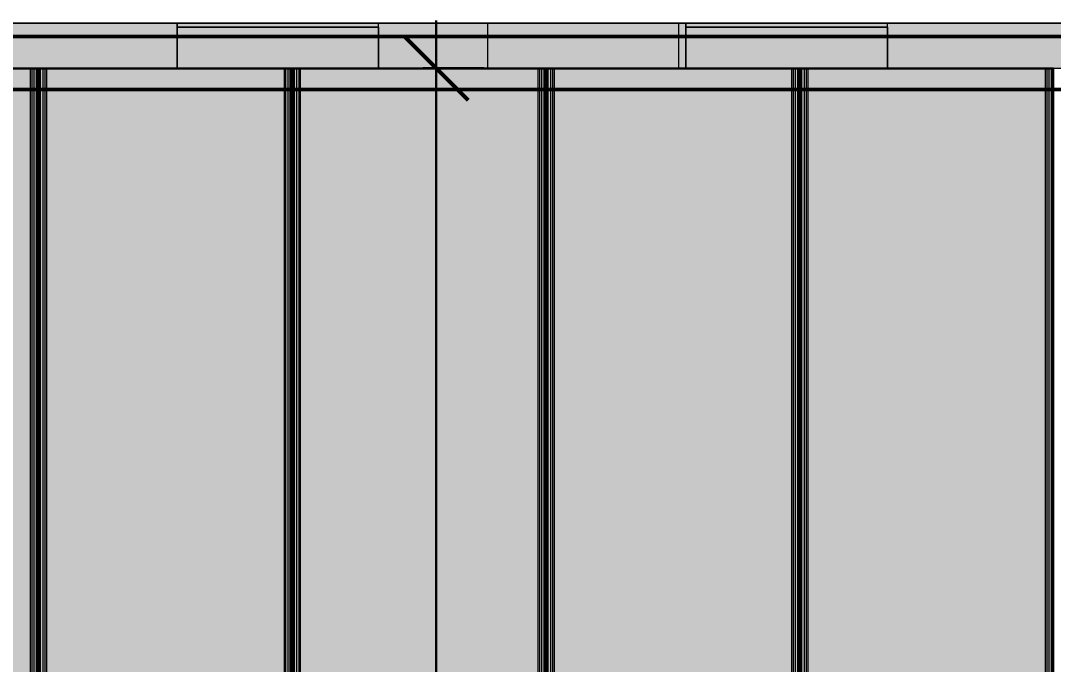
# Model space of a CAD drawing. Header units: inches. Extents: x -15746 to 650, y -81 to 12338.
# Drawn here: x -2436.8 to -2242, y 11968.7 to 12090.2 of the extents above; entities that cross this region are included whole.
import ezdxf

# ---------------------------------------------------------------- set-up
doc = ezdxf.new("R2010")
doc.units = ezdxf.units.IN
doc.header["$MEASUREMENT"] = 0
for name, color, linetype, lineweight in [('A-ANNO-DIMS', 211, 'Continuous', 9), ('A-ANNO-DIMS-96', 211, 'Continuous', 9), ('A-WALL', 113, 'Continuous', 13), ('S-BEAM', 12, 'Continuous', 9), ('S-FNDN', 32, 'Continuous', 13)]:
    doc.layers.add(name, color=color, linetype=linetype, lineweight=lineweight)
doc.styles.add('Century Gothic_B', font='', dxfattribs={"height": 8.999999999999991})
doc.styles.get('Century Gothic_B').set_extended_font_data('Century Gothic', bold=True)
doc.dimstyles.new('OD__1_4__Tol__', dxfattribs={"dimscale": 12, "dimtxt": 9.39751442745773, "dimasz": 1, "dimexe": 0.75, "dimexo": 0.5000000000000001, "dimgap": 0.125, "dimtad": 1, "dimrnd": 0.25, "dimzin": 1, "dimdsep": 46, "dimlunit": 4, "dimtxsty": 'Century Gothic_B', "dimblk1": 'OBLIQUE', "dimblk2": 'OBLIQUE', "dimsah": 1, "dimcen": 0.09, "dimdle": 0.75, "dimazin": 0, "dimtfac": 1, "dimtdec": 4, "dimtix": 1, "dimtmove": 0, "dimatfit": 3, "dimfxl": 1, "dimtvp": 1, "dimtfill": 1, "dimfrac": 2, "dimtolj": 1, "dimtzin": 0, "dimlwd": 30, "dimlwe": 30, "dimarcsym": 2})

# ---------------------------------------------------------------- blocks, each defined once
blk = doc.blocks.new('CTR - 1st Phase - Shell_rvt-1-FRAMING PLAN - 1ST FLOOR')
at = {"layer": 'A-WALL', "lineweight": 5, "transparency": 33554585}
h = blk.add_hatch(color=13, dxfattribs=at)
h.paths.add_polyline_path([(-2138.912017929703, 12087.18939611056), (-2105.448736679691, 12087.18939611056), (-2105.448736679691, 12089.68939611053), (-2138.912017929703, 12089.68939611053), (-2138.912017929703, 12087.59312756075)], flags=0)
h.paths.add_polyline_path([(-2484.135455429702, 12087.18939611056), (-2484.135455429702, 12089.68939611054), (-2519.411236679695, 12089.68939611054), (-2519.411236679695, 12087.18939611056)], flags=0)
h.paths.add_polyline_path([(-2176.935455429703, 12087.18939611056), (-2176.935455429703, 12089.68939611053), (-2273.3120179297, 12089.68939611053), (-2273.3120179297, 12087.18939611056), (-2181.037308238135, 12087.18939611056)], flags=0)
h.paths.add_polyline_path([(-2446.112017929702, 12087.18939611056), (-2407.335455429703, 12087.18939611056), (-2407.335455429703, 12089.68939611054), (-2446.112017929702, 12089.68939611054)], flags=0)
h.paths.add_polyline_path([(-2369.312017929702, 12087.18939611056), (-2348.786236679699, 12087.18939611056), (-2348.786236679699, 12089.68939611054), (-2369.312017929702, 12089.68939611054)], flags=0)
h.paths.add_polyline_path([(-2312.661236679699, 12087.18939611056), (-2311.335455429699, 12087.18939611056), (-2311.335455429699, 12089.68939611053), (-2312.661236679699, 12089.68939611053)], flags=0)
for points in [[(-2383.638950372401, 12087.18939611056), (-2369.312017929702, 12087.18939611056), (-2369.312017929702, 12089.68939611054), (-2407.335455429703, 12089.68939611054), (-2407.335455429703, 12087.18939611056)], [(-2348.786236679699, 12087.18939611056), (-2312.661236679699, 12087.18939611056), (-2312.661236679699, 12089.68939611053), (-2348.786236679699, 12089.68939611054)], [(-2273.3120179297, 12087.18939611056), (-2273.3120179297, 12089.68939611053), (-2311.335455429699, 12089.67340068012), (-2311.335455429699, 12087.18939611056)], [(-2385.573742035513, 12081.18939611056), (-2369.312017929702, 12081.18939611056), (-2369.312017929702, 12087.18939611056), (-2407.335455429703, 12087.18939611056), (-2407.335455429703, 12081.18939611056), (-2385.615075262375, 12081.18939611056)], [(-2337.691852271732, 12081.18939611056), (-2312.661236679699, 12081.18939611056), (-2312.661236679699, 12087.18939611056), (-2348.786236679699, 12087.18939611056), (-2348.786236679699, 12081.18939611056), (-2337.733185498593, 12081.18939611056)], [(-2289.80996250795, 12081.18939611056), (-2273.3120179297, 12081.18939611056), (-2273.3120179297, 12087.18939611056), (-2311.335455429699, 12087.18939611056), (-2311.335455429699, 12081.18939611056), (-2289.851295734812, 12081.18939611056)], [(-2385.656408489238, 12081.06439611053), (-2385.198386573277, 12081.06439611053), (-2385.198386573277, 12081.18939611056), (-2386.031763951472, 12081.18939611056), (-2386.031763951472, 12081.06439611053)], [(-2337.316496809496, 12081.06439611053), (-2337.316496809496, 12081.18939611056), (-2338.14987418769, 12081.18939611056), (-2338.14987418769, 12081.06439611053), (-2337.691852271732, 12081.06439611053)], [(-2289.434607045715, 12081.06439611053), (-2289.434607045715, 12081.18939611056), (-2290.267984423908, 12081.18939611056), (-2290.267984423908, 12081.06439611053), (-2289.80996250795, 12081.06439611053)]]:
    blk.add_hatch(color=13, dxfattribs=at).paths.add_polyline_path(points, flags=0)
h = blk.add_hatch(color=13, dxfattribs=at)
h.paths.add_polyline_path([(-2105.448736679691, 12081.06439611053), (-2105.448736679691, 12087.18939611056), (-2138.912017929703, 12087.18939611056), (-2138.912017929703, 12081.06439611053)], flags=0)
h.paths.add_polyline_path([(-2433.455631799296, 12081.18939611056), (-2407.335455429703, 12081.18939611056), (-2407.335455429703, 12087.18939611056), (-2446.112017929702, 12087.18939611056), (-2446.112017929702, 12081.18939611056), (-2433.496965026156, 12081.18939611056)], flags=0)
h.paths.add_polyline_path([(-2519.411236679695, 12081.18939611056), (-2484.135455429702, 12081.18939611056), (-2484.135455429702, 12087.18939611056), (-2519.411236679695, 12087.18939611056), (-2519.411236679695, 12084.15570104089)], flags=0)
h.paths.add_polyline_path([(-2242.010739197893, 12081.18939611056), (-2185.323736679678, 12081.18939611056), (-2185.323736679678, 12082.67561658299), (-2176.935455429703, 12082.67561658299), (-2176.935455429703, 12087.18939611056), (-2273.3120179297, 12087.18939611056), (-2273.3120179297, 12081.18939611056), (-2242.386094660127, 12081.18939611056)], flags=0)
h.paths.add_polyline_path([(-2369.312017929702, 12081.18939611056), (-2348.786236679699, 12081.18939611056), (-2348.786236679699, 12087.18939611056), (-2369.312017929702, 12087.18939611056), (-2369.312017929702, 12082.10196307482)], flags=0)
h.paths.add_polyline_path([(-2312.661236679699, 12081.18939611056), (-2311.335455429699, 12081.18939611056), (-2311.335455429699, 12087.18939611056), (-2312.661236679699, 12087.18939611056), (-2312.661236679699, 12085.26368603553)], flags=0)
h = blk.add_hatch(color=13, dxfattribs=at)
h.paths.add_polyline_path([(-2311.335455429699, 12081.06439611053), (-2311.335455429699, 12081.18939611056), (-2312.661236679699, 12081.18939611056), (-2312.661236679699, 12081.06439611053)], flags=0)
h.paths.add_polyline_path([(-2484.135455429702, 12081.06439611053), (-2484.135455429702, 12081.18939611039), (-2518.823736679704, 12081.18939611056), (-2518.823736679704, 12081.06439611053)], flags=0)
h.paths.add_polyline_path([(-2194.504204896345, 12081.06439611053), (-2194.504204896345, 12081.18939611056), (-2194.933972900161, 12081.18939611056), (-2194.933972900161, 12081.06439611053)], flags=0)
h.paths.add_polyline_path([(-2446.112017929702, 12081.06439611053), (-2434.737122506469, 12081.06439611053), (-2434.737122506469, 12081.18939611056), (-2446.112017929702, 12081.18939611056)], flags=0)
h.paths.add_polyline_path([(-2195.327673687562, 12081.06439611053), (-2195.327673687562, 12081.18939611056), (-2240.729248490712, 12081.18939611056), (-2240.729248490712, 12081.06439611053)], flags=0)
h.paths.add_polyline_path([(-2434.343421719069, 12081.06439611053), (-2433.913653715254, 12081.06439611053), (-2433.913653715254, 12081.18939611056), (-2434.343421719069, 12081.18939611056)], flags=0)
h.paths.add_polyline_path([(-2241.122949278119, 12081.06439611053), (-2241.122949278119, 12081.18939611056), (-2241.552717281933, 12081.18939611056), (-2241.552717281933, 12081.06439611053)], flags=0)
h.paths.add_polyline_path([(-2433.080276337059, 12081.06439611053), (-2432.650508333245, 12081.06439611053), (-2432.650508333245, 12081.18939611056), (-2433.080276337059, 12081.18939611056)], flags=0)
h.paths.add_polyline_path([(-2185.323736679678, 12081.06439611053), (-2185.323736679678, 12081.18939611056), (-2194.087516207248, 12081.18939611056), (-2194.087516207248, 12081.06439611053)], flags=0)
h.paths.add_polyline_path([(-2432.256807545839, 12081.06439611053), (-2407.335455429703, 12081.06439611053), (-2407.335455429703, 12081.18939611056), (-2432.256807545839, 12081.18939611056)], flags=0)
h.paths.add_polyline_path([(-2242.386094660127, 12081.06439611053), (-2242.386094660127, 12081.18939611056), (-2242.815862663943, 12081.18939611056), (-2242.815862663943, 12081.06439611053)], flags=0)
h.paths.add_polyline_path([(-2369.312017929702, 12081.06439611053), (-2348.786236679699, 12081.06439611053), (-2348.786236679699, 12081.18939611056), (-2369.312017929702, 12081.18939611056)], flags=0)
h.paths.add_polyline_path([(-2243.209563451343, 12081.06439611053), (-2243.209563451343, 12081.18939611056), (-2273.3120179297, 12081.18939611056), (-2273.3120179297, 12081.06439611053)], flags=0)
h = blk.add_hatch(color=13, dxfattribs=at)
h.paths.add_polyline_path([(-2243.209563451343, 12081.06439611053), (-2242.815862663943, 12081.06439611053), (-2242.815862663943, 12081.18939611056), (-2243.209563451343, 12081.18939611056)], flags=0)
h.paths.add_polyline_path([(-2240.729248490712, 12081.06439611053), (-2240.729248490712, 12081.18939611056), (-2241.122949278119, 12081.18939611056), (-2241.122949278119, 12081.06439611053)], flags=0)
h.paths.add_polyline_path([(-2434.737122506469, 12081.06439611053), (-2434.343421719069, 12081.06439611053), (-2434.343421719069, 12081.18939611056), (-2434.737122506469, 12081.18939611056)], flags=0)
h.paths.add_polyline_path([(-2194.933972900161, 12081.06439611053), (-2194.933972900161, 12081.18939611056), (-2195.327673687562, 12081.18939611056), (-2195.327673687562, 12081.06439611053)], flags=0)
h.paths.add_polyline_path([(-2432.256807545839, 12081.06439611053), (-2432.256807545839, 12081.18939611056), (-2432.650508333245, 12081.18939611056), (-2432.650508333245, 12081.06439611053)], flags=0)
h = blk.add_hatch(color=13, dxfattribs=at)
h.paths.add_polyline_path([(-2242.010739197893, 12081.06439611053), (-2241.552717281933, 12081.06439611053), (-2241.552717281933, 12081.18939611056), (-2242.386094660127, 12081.18939611056), (-2242.386094660127, 12081.06439611053)], flags=0)
h.paths.add_polyline_path([(-2194.128849434111, 12081.06439611053), (-2194.087516207248, 12081.06439611053), (-2194.128849434111, 12081.18939611056), (-2194.504204896345, 12081.18939611056), (-2194.504204896345, 12081.06439611053)], flags=0)
h.paths.add_polyline_path([(-2433.496965026156, 12081.06439611053), (-2433.080276337059, 12081.06439611053), (-2433.080276337059, 12081.18939611056), (-2433.913653715254, 12081.18939611056), (-2433.913653715254, 12081.06439611053), (-2433.53829825302, 12081.06439611053)], flags=0)
h = blk.add_hatch(color=13, dxfattribs=at)
h.paths.add_polyline_path([(-2369.312017929702, 12081.06439611053), (-2369.312017929702, 12081.18939611056), (-2384.374917782057, 12081.18939611056), (-2384.374917782057, 12081.06439611053), (-2383.638950372401, 12081.06439611053)], flags=0)
h.paths.add_polyline_path([(-2386.855232742688, 12081.06439611053), (-2386.855232742688, 12081.18939611056), (-2407.335455429703, 12081.18939611056), (-2407.335455429703, 12081.06439611053)], flags=0)
h.paths.add_polyline_path([(-2386.461531955288, 12081.06439611053), (-2386.031763951472, 12081.06439611053), (-2386.031763951472, 12081.18939611056), (-2386.461531955288, 12081.18939611056)], flags=0)
h.paths.add_polyline_path([(-2385.198386573277, 12081.06439611053), (-2384.768618569463, 12081.06439611053), (-2384.768618569463, 12081.18939611056), (-2385.198386573277, 12081.18939611056)], flags=0)
h = blk.add_hatch(color=13, dxfattribs=at)
h.paths.add_polyline_path([(-2384.374917782057, 12081.06439611053), (-2384.374917782057, 12081.18939611056), (-2384.768618569463, 12081.18939611056), (-2384.768618569463, 12081.06439611053)], flags=0)
h.paths.add_polyline_path([(-2386.461531955288, 12081.06439611053), (-2386.461531955288, 12081.18939611056), (-2386.855232742688, 12081.18939611056), (-2386.855232742688, 12081.06439611053)], flags=0)
h = blk.add_hatch(color=13, dxfattribs=at)
h.paths.add_polyline_path([(-2312.661236679699, 12081.06439611053), (-2312.661236679699, 12081.18939611056), (-2336.493028018275, 12081.18939611056), (-2336.493028018275, 12081.06439611053), (-2316.105069660979, 12081.06439611053)], flags=0)
h.paths.add_polyline_path([(-2337.316496809496, 12081.06439611053), (-2336.886728805682, 12081.06439611053), (-2336.886728805682, 12081.18939611056), (-2337.316496809496, 12081.18939611056)], flags=0)
h.paths.add_polyline_path([(-2338.973342978906, 12081.06439611053), (-2338.973342978906, 12081.18939611056), (-2348.786236679699, 12081.18939611056), (-2348.786236679699, 12081.06439611053)], flags=0)
h.paths.add_polyline_path([(-2338.14987418769, 12081.06439611053), (-2338.14987418769, 12081.18939611056), (-2338.579642191506, 12081.18939611056), (-2338.579642191506, 12081.06439611053)], flags=0)
h = blk.add_hatch(color=13, dxfattribs=at)
h.paths.add_polyline_path([(-2336.493028018275, 12081.06439611053), (-2336.493028018275, 12081.18939611056), (-2336.886728805682, 12081.18939611056), (-2336.886728805682, 12081.06439611053)], flags=0)
h.paths.add_polyline_path([(-2338.579642191506, 12081.06439611053), (-2338.579642191506, 12081.18939611056), (-2338.973342978906, 12081.18939611056), (-2338.973342978906, 12081.06439611053)], flags=0)
h = blk.add_hatch(color=13, dxfattribs=at)
h.paths.add_polyline_path([(-2291.091453215125, 12081.06439611053), (-2291.091453215125, 12081.18939611056), (-2311.335455429699, 12081.18939611056), (-2311.335455429699, 12081.06439611053)], flags=0)
h.paths.add_polyline_path([(-2273.3120179297, 12081.06439611053), (-2273.3120179297, 12081.18939611056), (-2288.611138254494, 12081.18939611056), (-2288.611138254494, 12081.06439611053)], flags=0)
h.paths.add_polyline_path([(-2289.004839041901, 12081.06439611053), (-2289.004839041901, 12081.18939611056), (-2289.434607045715, 12081.18939611056), (-2289.434607045715, 12081.06439611053)], flags=0)
h.paths.add_polyline_path([(-2290.267984423908, 12081.06439611053), (-2290.267984423908, 12081.18939611056), (-2290.697752427724, 12081.18939611056), (-2290.697752427724, 12081.06439611053)], flags=0)
h = blk.add_hatch(color=13, dxfattribs=at)
h.paths.add_polyline_path([(-2290.697752427724, 12081.06439611053), (-2290.697752427724, 12081.18939611056), (-2291.091453215125, 12081.18939611056), (-2291.091453215125, 12081.06439611053)], flags=0)
h.paths.add_polyline_path([(-2288.611138254494, 12081.06439611053), (-2288.611138254494, 12081.18939611056), (-2289.004839041901, 12081.18939611056), (-2289.004839041901, 12081.06439611053)], flags=0)
at = {"layer": 'A-WALL', "color": 253}
for p, q in [((-2348.786236679696, 12089.68939611052), (-2519.411236679692, 12089.68939611052)), ((-2312.661236679696, 12089.68939611052), (-2348.786236679696, 12089.68939611052)), ((-2348.786236679696, 12089.68939611052), (-2348.786236679696, 12087.18939611054)), ((-2105.448736679688, 12089.68939611051), (-2312.661236679696, 12089.68939611052)), ((-2312.661236679696, 12087.18939611054), (-2312.661236679696, 12089.68939611052)), ((-2434.343421719067, 12081.06439611052), (-2434.737122506466, 12081.06439611052)), ((-2433.538298253016, 12081.06439611052), (-2433.91365371525, 12081.06439611052)), ((-2433.080276337056, 12081.06439611052), (-2433.455631799291, 12081.06439611052)), ((-2432.256807545839, 12081.06439611052), (-2432.650508333242, 12081.06439611052)), ((-2386.855232742685, 12081.06439611052), (-2386.461531955285, 12081.06439611052)), ((-2386.461531955285, 12081.06439611052), (-2386.855232742685, 12081.06439611052)), ((-2386.031763951468, 12081.06439611052), (-2385.656408489235, 12081.06439611052)), ((-2385.656408489235, 12081.06439611052), (-2386.031763951468, 12081.06439611052)), ((-2385.573742035509, 12081.06439611052), (-2385.198386573275, 12081.06439611052)), ((-2385.198386573275, 12081.06439611052), (-2385.573742035509, 12081.06439611052)), ((-2384.76861856946, 12081.06439611052), (-2384.374917782057, 12081.06439611052)), ((-2384.374917782057, 12081.06439611052), (-2384.76861856946, 12081.06439611052)), ((-2338.579642191503, 12081.06439611052), (-2338.973342978903, 12081.06439611052)), ((-2337.774518725453, 12081.06439611052), (-2338.149874187686, 12081.06439611052)), ((-2337.316496809493, 12081.06439611052), (-2337.691852271727, 12081.06439611052)), ((-2336.493028018276, 12081.06439611052), (-2336.886728805679, 12081.06439611052)), ((-2291.091453215121, 12081.06439611052), (-2290.697752427722, 12081.06439611052)), ((-2290.697752427722, 12081.06439611052), (-2291.091453215121, 12081.06439611052)), ((-2290.267984423905, 12081.06439611052), (-2289.892628961672, 12081.06439611052)), ((-2289.892628961672, 12081.06439611052), (-2290.267984423905, 12081.06439611052)), ((-2289.809962507946, 12081.06439611052), (-2289.434607045712, 12081.06439611052)), ((-2289.434607045712, 12081.06439611052), (-2289.809962507946, 12081.06439611052)), ((-2289.004839041897, 12081.06439611052), (-2288.611138254495, 12081.06439611052)), ((-2288.611138254495, 12081.06439611052), (-2289.004839041897, 12081.06439611052)), ((-2242.81586266394, 12081.06439611052), (-2243.20956345134, 12081.06439611052)), ((-2242.01073919789, 12081.06439611052), (-2242.386094660123, 12081.06439611052))]:
    blk.add_line(p, q, dxfattribs=at)
at = {"layer": 'A-WALL', "color": 33}
for p, q in [((-2446.112017929699, 12089.68939611052), (-2407.335455429699, 12089.68939611052)), ((-2407.335455429699, 12089.68939611052), (-2369.312017929699, 12089.68939611052)), ((-2369.312017929699, 12089.68939611052), (-2407.335455429699, 12089.68939611052)), ((-2407.335455429699, 12089.68939611052), (-2407.335455429699, 12087.18939611054)), ((-2407.335455429699, 12088.93939611052), (-2407.335455429699, 12089.68939611052)), ((-2369.312017929699, 12088.93939611052), (-2407.335455429699, 12088.93939611052)), ((-2407.335455429699, 12088.93939611052), (-2369.312017929699, 12088.93939611052)), ((-2407.335455429699, 12087.18939611054), (-2407.335455429699, 12088.93939611052)), ((-2369.312017929699, 12089.68939611052), (-2311.335455429697, 12089.68939611052)), ((-2369.312017929699, 12088.93939611052), (-2369.312017929699, 12089.68939611052)), ((-2369.312017929699, 12087.18939611054), (-2369.312017929699, 12089.68939611052)), ((-2369.312017929699, 12088.93939611052), (-2369.312017929699, 12087.18939611054)), ((-2348.786236679696, 12089.68939611052), (-2348.786236679696, 12087.18939611054)), ((-2312.661236679696, 12087.18939611054), (-2312.661236679696, 12089.68939611052)), ((-2311.335455429697, 12089.68939611052), (-2273.312017929697, 12089.68939611052)), ((-2273.312017929697, 12089.68939611052), (-2311.335455429697, 12089.68939611052)), ((-2311.335455429697, 12089.6734006801), (-2311.335455429697, 12087.18939611054)), ((-2311.335455429697, 12088.93939611052), (-2311.335455429697, 12089.6734006801)), ((-2273.312017929697, 12088.93939611052), (-2311.335455429697, 12088.93939611052)), ((-2311.335455429697, 12088.93939611052), (-2273.312017929697, 12088.93939611052)), ((-2311.335455429697, 12087.18939611054), (-2311.335455429697, 12088.93939611052)), ((-2273.312017929697, 12089.68939611052), (-2176.9354554297, 12089.68939611052)), ((-2273.312017929697, 12088.93939611052), (-2273.312017929697, 12089.68939611052)), ((-2273.312017929697, 12087.18939611054), (-2273.312017929697, 12089.68939611052)), ((-2273.312017929697, 12088.93939611052), (-2273.312017929697, 12087.18939611054)), ((-2407.335455429699, 12087.18939611054), (-2407.335455429699, 12081.18939611054)), ((-2407.335455429699, 12081.18939611054), (-2407.335455429699, 12087.18939611054)), ((-2369.312017929699, 12087.18939611054), (-2369.312017929699, 12081.18939611054)), ((-2369.312017929699, 12081.18939611054), (-2369.312017929699, 12087.18939611054)), ((-2348.786236679696, 12087.18939611054), (-2348.786236679696, 12081.18939611054)), ((-2312.661236679696, 12081.18939611054), (-2312.661236679696, 12087.18939611054)), ((-2311.335455429697, 12087.18939611054), (-2311.335455429697, 12081.18939611054)), ((-2311.335455429697, 12081.18939611054), (-2311.335455429697, 12087.18939611054)), ((-2273.312017929697, 12087.18939611054), (-2273.312017929697, 12081.18939611054)), ((-2273.312017929697, 12081.18939611054), (-2273.312017929697, 12087.18939611054)), ((-2434.737122506466, 12081.06439611052), (-2446.112017929699, 12081.06439611052)), ((-2433.913653715251, 12081.06439611052), (-2434.343421719067, 12081.06439611052)), ((-2432.650508333242, 12081.06439611052), (-2433.080276337056, 12081.06439611052)), ((-2407.335455429699, 12081.06439611052), (-2432.256807545839, 12081.06439611052)), ((-2407.335455429699, 12081.18939611054), (-2407.335455429699, 12081.06439611052)), ((-2407.335455429699, 12081.06439611052), (-2407.335455429699, 12081.18939611054)), ((-2407.335455429699, 12081.06439611052), (-2386.855232742685, 12081.06439611052)), ((-2386.855232742685, 12081.06439611052), (-2407.335455429699, 12081.06439611052)), ((-2386.461531955285, 12081.06439611052), (-2386.855232742685, 12081.06439611052)), ((-2386.461531955285, 12081.06439611052), (-2386.03176395147, 12081.06439611052)), ((-2386.03176395147, 12081.06439611052), (-2386.461531955285, 12081.06439611052)), ((-2385.656408489235, 12081.06439611052), (-2386.031763951468, 12081.06439611052)), ((-2385.198386573274, 12081.06439611052), (-2385.573742035509, 12081.06439611052)), ((-2385.198386573275, 12081.06439611052), (-2384.76861856946, 12081.06439611052)), ((-2384.76861856946, 12081.06439611052), (-2385.198386573275, 12081.06439611052)), ((-2384.374917782057, 12081.06439611052), (-2384.76861856946, 12081.06439611052)), ((-2384.374917782057, 12081.06439611052), (-2369.312017929699, 12081.06439611052)), ((-2369.312017929699, 12081.06439611052), (-2384.374917782057, 12081.06439611052)), ((-2369.312017929699, 12081.18939611054), (-2369.312017929699, 12081.06439611052)), ((-2369.312017929699, 12081.06439611052), (-2369.312017929699, 12081.18939611054)), ((-2338.973342978903, 12081.06439611052), (-2369.312017929699, 12081.06439611052)), ((-2348.786236679696, 12081.18939611054), (-2348.786236679696, 12081.06439611052)), ((-2338.149874187688, 12081.06439611052), (-2338.579642191503, 12081.06439611052)), ((-2336.886728805679, 12081.06439611052), (-2337.316496809493, 12081.06439611052)), ((-2311.335455429697, 12081.06439611052), (-2336.493028018276, 12081.06439611052)), ((-2312.661236679696, 12081.06439611052), (-2312.661236679696, 12081.18939611054)), ((-2311.335455429697, 12081.18939611054), (-2311.335455429697, 12081.10358491504)), ((-2311.335455429697, 12081.10358491504), (-2311.335455429697, 12081.18939611054)), ((-2311.335455429696, 12081.06439611052), (-2291.091453215121, 12081.06439611052)), ((-2291.091453215121, 12081.06439611052), (-2311.335455429696, 12081.06439611052)), ((-2290.697752427722, 12081.06439611052), (-2291.091453215121, 12081.06439611052)), ((-2290.697752427722, 12081.06439611052), (-2290.267984423907, 12081.06439611052)), ((-2290.267984423907, 12081.06439611052), (-2290.697752427722, 12081.06439611052)), ((-2289.892628961672, 12081.06439611052), (-2290.267984423905, 12081.06439611052)), ((-2289.434607045712, 12081.06439611052), (-2289.809962507946, 12081.06439611052)), ((-2289.434607045712, 12081.06439611052), (-2289.004839041897, 12081.06439611052)), ((-2289.004839041897, 12081.06439611052), (-2289.434607045712, 12081.06439611052)), ((-2288.611138254494, 12081.06439611052), (-2289.004839041897, 12081.06439611052)), ((-2288.611138254495, 12081.06439611052), (-2273.312017929697, 12081.06439611052)), ((-2273.312017929697, 12081.06439611052), (-2288.611138254495, 12081.06439611052)), ((-2273.312017929697, 12081.18939611054), (-2273.312017929697, 12081.06439611052)), ((-2273.312017929697, 12081.06439611052), (-2273.312017929697, 12081.18939611054)), ((-2243.20956345134, 12081.06439611052), (-2273.312017929697, 12081.06439611052)), ((-2242.386094660125, 12081.06439611052), (-2242.81586266394, 12081.06439611052))]:
    blk.add_line(p, q, dxfattribs=at)
at = {"layer": 'A-WALL', "color": 23}
for p, q in [((-2407.335455429699, 12089.68939611052), (-2369.312017929699, 12089.68939611052)), ((-2311.335455429697, 12089.68939611052), (-2273.312017929697, 12089.68939611052)), ((-2386.855232742685, 12081.06439611052), (-2407.335455429699, 12081.06439611052)), ((-2386.03176395147, 12081.06439611052), (-2386.461531955285, 12081.06439611052)), ((-2384.76861856946, 12081.06439611052), (-2385.198386573274, 12081.06439611052)), ((-2369.312017929699, 12081.06439611052), (-2384.374917782057, 12081.06439611052)), ((-2291.091453215121, 12081.06439611052), (-2311.335455429697, 12081.06439611052)), ((-2290.267984423907, 12081.06439611052), (-2290.697752427722, 12081.06439611052)), ((-2289.004839041897, 12081.06439611052), (-2289.434607045712, 12081.06439611052)), ((-2273.312017929697, 12081.06439611052), (-2288.611138254494, 12081.06439611052))]:
    blk.add_line(p, q, dxfattribs=at)
at = {"layer": 'A-WALL', "color": 9}
for p, q in [((-2348.786236679696, 12087.18939611054), (-2348.786236679696, 12081.18939611054)), ((-2312.661236679696, 12081.18939611054), (-2312.661236679696, 12087.18939611054)), ((-2480.138697309621, 12081.06439611052), (-2434.737122506466, 12081.06439611052)), ((-2434.737122506466, 12081.06439611052), (-2434.343421719067, 12081.06439611052)), ((-2434.343421719067, 12081.06439611052), (-2433.538298253016, 12081.06439611052)), ((-2433.455631799291, 12081.06439611052), (-2432.650508333242, 12081.06439611052)), ((-2432.650508333242, 12081.06439611052), (-2432.256807545839, 12081.06439611052)), ((-2432.256807545839, 12081.06439611052), (-2386.855232742685, 12081.06439611052)), ((-2386.855232742685, 12081.06439611052), (-2386.461531955285, 12081.06439611052)), ((-2386.461531955285, 12081.06439611052), (-2385.656408489235, 12081.06439611052)), ((-2385.573742035509, 12081.06439611052), (-2384.76861856946, 12081.06439611052)), ((-2384.76861856946, 12081.06439611052), (-2384.374917782057, 12081.06439611052)), ((-2384.374917782057, 12081.06439611052), (-2348.786236679696, 12081.06439611052)), ((-2348.786236679696, 12081.18939611054), (-2348.786236679696, 12081.06439611052)), ((-2348.786236679696, 12081.06439611052), (-2338.973342978903, 12081.06439611052)), ((-2338.973342978903, 12081.06439611052), (-2338.579642191503, 12081.06439611052)), ((-2338.579642191503, 12081.06439611052), (-2337.774518725453, 12081.06439611052)), ((-2337.691852271727, 12081.06439611052), (-2336.886728805679, 12081.06439611052)), ((-2336.886728805679, 12081.06439611052), (-2336.493028018276, 12081.06439611052)), ((-2336.493028018276, 12081.06439611052), (-2312.661236679696, 12081.06439611052)), ((-2312.661236679696, 12081.06439611052), (-2312.661236679696, 12081.18939611054)), ((-2312.661236679696, 12081.06439611052), (-2291.091453215121, 12081.06439611052)), ((-2291.091453215121, 12081.06439611052), (-2290.697752427722, 12081.06439611052)), ((-2290.697752427722, 12081.06439611052), (-2289.892628961672, 12081.06439611052)), ((-2289.809962507946, 12081.06439611052), (-2289.004839041897, 12081.06439611052)), ((-2289.004839041897, 12081.06439611052), (-2288.611138254494, 12081.06439611052)), ((-2288.611138254494, 12081.06439611052), (-2243.20956345134, 12081.06439611052)), ((-2243.20956345134, 12081.06439611052), (-2242.815862663941, 12081.06439611052)), ((-2242.815862663941, 12081.06439611052), (-2242.01073919789, 12081.06439611052))]:
    blk.add_line(p, q, dxfattribs=at)
blk = doc.blocks.new('034100 - Precast Structural Concrete - Solid Plank - 12_-V18-FRAMING PLAN - 1ST FLOOR')
at = {"layer": 'S-BEAM', "transparency": 33554483}
for points in [[(3.999999999991928, 23.89961165502228), (3.999999999991928, 23.94094488188585), (0.1249999999978399, 23.89961165502245)], [(3.999999999991928, 23.5242561927883), (3.999999999991928, 23.89961165502228), (0.1249999999978399, 23.89961165502245), (0.1249999999978399, 23.52425619278847)], [(221.9999999999943, 23.89961165502126), (3.999999999991928, 23.89961165502228), (3.999999999991928, 23.5242561927883), (221.9999999999943, 23.52425619278727)], [(3.999999999991928, 22.70078740157185), (3.999999999991928, 23.09448818897232), (0.1249999999978399, 23.09448818897249), (0.1249999999978399, 22.70078740157203)], [(221.9999999999943, 23.09448818897129), (3.999999999991928, 23.09448818897232), (3.999999999991928, 22.70078740157185), (221.9999999999943, 22.70078740157083)]]:
    blk.add_hatch(color=256, dxfattribs=at).paths.add_polyline_path(points, flags=0)
h = blk.add_hatch(color=256, dxfattribs=at)
h.paths.add_polyline_path([(3.999999999991928, 23.09448818897232), (3.999999999991928, 23.5242561927883), (0.1249999999978399, 23.52425619278847), (0.1249999999978399, 23.09448818897249)], flags=0)
h.paths.add_polyline_path([(3.999999999991587, -23.52425619279904), (3.999999999991587, -23.09448818898511), (0.124999999992383, -23.09448818898494), (0.124999999992383, -23.52425619279887)], flags=0)
h.paths.add_polyline_path([(3.999999999991928, 22.70078740157185), (0.1249999999978399, 22.70078740157203), (0.124999999992383, -22.70078740157868), (3.999999999991587, -22.70078740157885), (3.999999999991757, -0.5225393700550284)], flags=0)
h = blk.add_hatch(color=256, dxfattribs=at)
h.paths.add_polyline_path([(221.9999999999942, -7.305179465555852), (221.9999999999943, 22.70078740157083), (3.999999999991928, 22.70078740157185), (3.999999999991587, -22.70078740157885), (221.999999999994, -22.70078740157987)], flags=0)
h.paths.add_polyline_path([(221.999999999994, -23.09448818898613), (3.999999999991587, -23.09448818898511), (3.999999999991587, -23.52425619279904), (221.999999999994, -23.52425619280006)], flags=0)
h.paths.add_polyline_path([(221.9999999999943, 23.09448818897129), (221.9999999999943, 23.52425619278727), (3.999999999991928, 23.5242561927883), (3.999999999991928, 23.09448818897232), (136.1023645090285, 23.09448818897163)], flags=0)
at = {"layer": 'S-BEAM'}
for p, q in [((1.077807236469989e-13, 23.94094488189053), (1.029262596418455e-13, 23.89961165502787)), ((1.27897692436818e-13, 23.94094488189053), (3.99999999999743, 23.94094488189053)), ((1.077807236469989e-13, 23.76377952756019), (1.077807236469989e-13, 23.89961165502793)), ((1.029262596418455e-13, 23.89961165502787), (9.968995030515694e-14, 23.52425619279272)), ((8.526512829121201e-14, 23.89961165502817), (3.999999999997389, 23.89961165502816)), ((2.027664026812615e-13, 22.7007874015763), (1.126351876520964e-13, 23.76377952756019)), ((1.27897692436818e-13, 23.76377952756019), (3.99999999999743, 23.76377952756019)), ((1.27897692436818e-13, 23.76377952755978), (3.99999999999743, 23.76377952755979)), ((9.968995030515694e-14, 23.52425619279272), (9.968995030515694e-14, -23.52425619279333)), ((8.526512829121201e-14, 23.52425619279439), (3.999999999997389, 23.52425619279436)), ((3.99999999999743, 23.94094488189053), (222.0000000000064, 23.94094488189053)), ((3.999999999997389, 23.89961165502816), (222.0000000000064, 23.89961165502788)), ((3.99999999999743, 23.76377952756019), (222.0000000000064, 23.76377952756019)), ((3.99999999999743, 23.76377952755979), (222.0000000000064, 23.76377952756018)), ((3.999999999997389, 23.52425619279436), (222.0000000000064, 23.52425619279275)), ((2.215958388224531e-13, 22.70078740157801), (2.197570266992991e-13, 23.0944881889779)), ((2.068117893522234e-13, 23.0944881889779), (2.027664026812615e-13, 22.7007874015763)), ((1.70530256582424e-13, 23.0944881889779), (3.999999999997472, 23.0944881889779)), ((1.70530256582424e-13, 23.09448818897662), (3.999999999997472, 23.09448818897664)), ((2.22993336036065e-13, 22.4015748031509), (2.215958388224531e-13, 22.70078740157801)), ((1.70530256582424e-13, 22.700787401578), (3.999999999997472, 22.70078740157797)), ((2.22993336036065e-13, -22.4015748031509), (2.22993336036065e-13, 22.4015748031509)), ((1.70530256582424e-13, 22.4015748031509), (3.999999999997472, 22.4015748031509)), ((3.999999999997472, 23.0944881889779), (222.0000000000064, 23.0944881889779)), ((3.999999999997472, 23.09448818897664), (222.0000000000064, 23.09448818897787)), ((3.999999999997472, 22.70078740157797), (222.0000000000064, 22.70078740157633)), ((3.999999999997472, 22.4015748031509), (222.0000000000064, 22.4015748031509))]:
    blk.add_line(p, q, dxfattribs=at)
blk = doc.blocks.new('034100 - Precast Structural Concrete - Solid Plank - 12_-V24-FRAMING PLAN - 1ST FLOOR')
at = {"layer": 'S-BEAM', "transparency": 33554483}
for points in [[(3.999999999996362, 23.52425619278915), (3.999999999996362, 23.89961165502313), (0.1250000000099476, 23.89961165502313), (0.1250000000099476, 23.52425619278915)], [(222.0000000000012, 23.52425619278813), (222.0000000000012, 23.89961165502211), (3.999999999996362, 23.89961165502313), (3.999999999996362, 23.52425619278915), (136.102364509033, 23.52425619278847)], [(3.999999999996362, 23.09448818897317), (0.1250000000099476, 23.09448818897317), (0.1250000000099476, 22.70078740157271), (3.999999999996362, 22.70078740157271)], [(222.0000000000012, 23.09448818897215), (3.999999999996362, 23.09448818897317), (3.999999999996362, 22.70078740157271), (222.0000000000012, 22.70078740157168)], [(3.999999999996021, -22.70078740157782), (0.1250000000096065, -22.70078740157782), (0.1250000000096065, -23.09448818898408), (3.999999999996021, -23.09448818898408)], [(222.0000000000008, -22.70078740157885), (3.999999999996021, -22.70078740157782), (3.999999999996021, -23.09448818898408), (222.0000000000008, -23.09448818898511)], [(3.999999999996021, -23.52425619279836), (0.1250000000096065, -23.52425619279836), (0.1250000000096065, -23.89961165503439), (3.999999999996021, -23.89961165503439)], [(222.0000000000008, -23.52425619279938), (3.999999999996021, -23.52425619279836), (3.999999999996021, -23.89961165503439), (222.0000000000008, -23.89961165503541)]]:
    blk.add_hatch(color=256, dxfattribs=at).paths.add_polyline_path(points, flags=0)
h = blk.add_hatch(color=256, dxfattribs=at)
h.paths.add_polyline_path([(3.999999999996021, -23.52425619279836), (3.999999999996021, -23.09448818898408), (0.1250000000096065, -23.09448818898408), (0.1250000000096065, -23.52425619279836)], flags=0)
h.paths.add_polyline_path([(3.999999999996021, -22.70078740157782), (3.999999999996362, 22.70078740157271), (0.1250000000099476, 22.70078740157271), (0.1250000000096065, -22.70078740157782)], flags=0)
h.paths.add_polyline_path([(3.999999999996362, 23.52425619278915), (0.1250000000099476, 23.52425619278915), (0.1250000000099476, 23.09448818897317), (3.999999999996362, 23.09448818897317)], flags=0)
h = blk.add_hatch(color=256, dxfattribs=at)
h.paths.add_polyline_path([(222.0000000000008, -23.09448818898511), (3.999999999996021, -23.09448818898408), (3.999999999996021, -23.52425619279836), (222.0000000000008, -23.52425619279938)], flags=0)
h.paths.add_polyline_path([(222.0000000000008, -22.70078740157885), (222.0000000000012, 22.70078740157168), (3.999999999996362, 22.70078740157271), (3.999999999996021, -22.70078740157782), (136.1023645090326, -22.70078740157851)], flags=0)
h.paths.add_polyline_path([(222.0000000000012, 23.09448818897215), (222.0000000000012, 23.52425619278813), (3.999999999996362, 23.52425619278915), (3.999999999996362, 23.09448818897317), (136.102364509033, 23.09448818897249)], flags=0)
at = {"layer": 'S-BEAM'}
for p, q in [((1.077807236469989e-13, 23.94094488189053), (1.029262596418455e-13, 23.89961165502787)), ((1.27897692436818e-13, 23.94094488189053), (3.999999999998716, 23.94094488189053)), ((1.077807236469989e-13, 23.76377952756019), (1.077807236469989e-13, 23.89961165502789)), ((1.029262596418455e-13, 23.89961165502787), (9.968995030515694e-14, 23.52425619279272)), ((8.526512829121201e-14, 23.89961165502817), (3.999999999998674, 23.89961165502816)), ((2.027664026812615e-13, 22.7007874015763), (1.126351876520964e-13, 23.76377952756019)), ((1.27897692436818e-13, 23.76377952756019), (3.999999999998716, 23.76377952756019)), ((1.27897692436818e-13, 23.76377952755978), (3.999999999998716, 23.76377952755979)), ((9.968995030515694e-14, 23.52425619279272), (9.968995030515694e-14, -23.52425619279333)), ((8.526512829121201e-14, 23.52425619279439), (3.999999999998674, 23.52425619279436)), ((3.999999999998716, 23.94094488189053), (222.0000000000136, 23.94094488189053)), ((3.999999999998674, 23.89961165502816), (222.0000000000136, 23.89961165502788)), ((3.999999999998716, 23.76377952756019), (222.0000000000136, 23.76377952756019)), ((3.999999999998716, 23.76377952755979), (222.0000000000136, 23.76377952756018)), ((3.999999999998674, 23.52425619279436), (222.0000000000136, 23.52425619279275)), ((2.21595838822452e-13, 22.70078740157824), (2.197570266992991e-13, 23.0944881889779)), ((2.068117893522234e-13, 23.0944881889779), (2.027664026812615e-13, 22.7007874015763)), ((1.70530256582424e-13, 23.0944881889779), (3.999999999998757, 23.0944881889779)), ((1.70530256582424e-13, 23.09448818897662), (3.999999999998757, 23.09448818897664)), ((2.22993336036065e-13, 22.4015748031509), (2.21595838822452e-13, 22.70078740157824)), ((1.70530256582424e-13, 22.700787401578), (3.999999999998757, 22.70078740157797)), ((2.22993336036065e-13, -22.4015748031509), (2.22993336036065e-13, 22.4015748031509)), ((1.70530256582424e-13, 22.4015748031509), (3.999999999998757, 22.4015748031509)), ((3.999999999998757, 23.0944881889779), (222.0000000000136, 23.0944881889779)), ((3.999999999998757, 23.09448818897664), (222.0000000000136, 23.09448818897787)), ((3.999999999998757, 22.70078740157797), (222.0000000000136, 22.70078740157633)), ((3.999999999998757, 22.4015748031509), (222.0000000000136, 22.4015748031509)), ((2.21595838822461e-13, -22.70078740157626), (2.22993336036065e-13, -22.4015748031509)), ((1.70530256582424e-13, -22.40157480314961), (3.999999999998764, -22.40157480314964)), ((1.126351876520949e-13, -23.76377952756006), (2.027664026812615e-13, -22.7007874015761)), ((2.027664026812615e-13, -22.7007874015761), (2.068117893522234e-13, -23.09448818897777)), ((2.197570266992991e-13, -23.09448818897777), (2.21595838822461e-13, -22.70078740157626)), ((1.70530256582424e-13, -22.7007874015757), (3.999999999998764, -22.70078740157571)), ((1.70530256582424e-13, -23.09448818897777), (3.999999999998764, -23.09448818897777)), ((1.70530256582424e-13, -23.09448818897948), (3.999999999998764, -23.09448818897944)), ((3.999999999998764, -22.40157480314964), (222.0000000000132, -22.40157480315087)), ((3.999999999998764, -22.70078740157571), (222.0000000000132, -22.70078740157609)), ((3.999999999998764, -23.09448818897777), (222.0000000000132, -23.09448818897777)), ((3.999999999998764, -23.09448818897944), (222.0000000000132, -23.09448818897781)), ((9.968995030515694e-14, -23.52425619279333), (1.029262596418455e-13, -23.89961165502785)), ((3.999999999998834, -23.52425619279333), (8.526512829121201e-14, -23.52425619279333)), ((1.077807236469989e-13, -23.8996116550279), (1.077807236469989e-13, -23.76377952756006)), ((3.999999999998706, -23.76377952756006), (1.27897692436818e-13, -23.76377952756006)), ((1.27897692436818e-13, -23.76377952756006), (3.999999999998721, -23.76377952756006)), ((1.029262596418455e-13, -23.89961165502785), (1.077807236469989e-13, -23.94094488189048)), ((8.526512829121201e-14, -23.89961165502953), (3.999999999998837, -23.8996116550295)), ((1.27897692436818e-13, -23.94094488189078), (3.999999999998721, -23.94094488189077)), ((222.0000000000132, -23.52425619279333), (3.999999999998834, -23.52425619279333)), ((222.0000000000132, -23.76377952756006), (3.999999999998706, -23.76377952756006)), ((3.999999999998721, -23.76377952756006), (222.0000000000132, -23.76377952756006)), ((3.999999999998837, -23.8996116550295), (222.0000000000132, -23.89961165502789)), ((3.999999999998721, -23.94094488189077), (222.0000000000132, -23.94094488189049))]:
    blk.add_line(p, q, dxfattribs=at)
blk = doc.blocks.new('034100 - Precast Structural Concrete - Solid Plank - 12_-V19-FRAMING PLAN - 1ST FLOOR')
at = {"layer": 'S-BEAM', "transparency": 33554483}
for points in [[(3.999999999991075, 23.52425619278864), (3.999999999991075, 23.89961165502262), (0.1249999999969873, 23.89961165502279), (0.1249999999969873, 23.52425619278881)], [(221.9999999999935, 23.52425619278761), (221.9999999999935, 23.8996116550216), (3.999999999991075, 23.89961165502262), (3.999999999991075, 23.52425619278864), (136.1023645090277, 23.52425619278796)], [(3.999999999991075, 23.09448818897266), (0.1249999999969873, 23.09448818897283), (0.1249999999969873, 22.70078740157237), (3.999999999991075, 22.7007874015722)], [(221.9999999999935, 23.09448818897163), (3.999999999991075, 23.09448818897266), (3.999999999991075, 22.7007874015722), (221.9999999999935, 22.70078740157117)], [(3.999999999990734, -22.70078740157851), (0.1249999999966462, -22.70078740157834), (0.1249999999966462, -23.0944881889846), (3.999999999990734, -23.09448818898477)], [(221.9999999999932, -22.70078740157953), (3.999999999990734, -22.70078740157851), (3.999999999990734, -23.09448818898477), (221.9999999999932, -23.09448818898579)], [(3.999999999990734, -23.8996116550349), (3.999999999990734, -23.5242561927987), (0.1249999999966462, -23.52425619279853), (0.1249999999966462, -23.89961165503473)], [(221.9999999999932, -23.52425619279972), (3.999999999990734, -23.5242561927987), (3.999999999990734, -23.8996116550349), (221.9999999999932, -23.89961165503592)]]:
    blk.add_hatch(color=256, dxfattribs=at).paths.add_polyline_path(points, flags=0)
h = blk.add_hatch(color=256, dxfattribs=at)
h.paths.add_polyline_path([(3.999999999990734, -23.5242561927987), (3.999999999990734, -23.09448818898477), (0.1249999999966462, -23.0944881889846), (0.1249999999966462, -23.52425619279853)], flags=0)
h.paths.add_polyline_path([(3.999999999991075, 23.09448818897266), (3.999999999991075, 23.52425619278864), (0.1249999999969873, 23.52425619278881), (0.1249999999969873, 23.09448818897283)], flags=0)
h.paths.add_polyline_path([(3.999999999991075, 21.1886811023815), (3.999999999991075, 22.7007874015722), (0.1249999999969873, 22.70078740157237), (0.1249999999966462, -22.70078740157834), (3.999999999990734, -22.70078740157851)], flags=0)
h = blk.add_hatch(color=256, dxfattribs=at)
h.paths.add_polyline_path([(221.9999999999932, -23.52425619279972), (221.9999999999932, -23.09448818898579), (3.999999999990734, -23.09448818898477), (3.999999999990734, -23.5242561927987), (136.1023645090274, -23.52425619279938)], flags=0)
h.paths.add_polyline_path([(221.9999999999935, 23.09448818897163), (221.9999999999935, 23.52425619278761), (3.999999999991075, 23.52425619278864), (3.999999999991075, 23.09448818897266), (136.1023645090277, 23.09448818897198)], flags=0)
h.paths.add_polyline_path([(221.9999999999935, 22.70078740157117), (3.999999999991075, 22.7007874015722), (3.999999999990734, -22.70078740157851), (221.9999999999932, -22.70078740157953)], flags=0)
at = {"layer": 'S-BEAM'}
for p, q in [((1.077807236469989e-13, 23.94094488189053), (1.029262596418455e-13, 23.89961165502787)), ((1.27897692436818e-13, 23.94094488189053), (3.9999999999968, 23.94094488189053)), ((1.077807236469989e-13, 23.76377952756019), (1.077807236469989e-13, 23.89961165502793)), ((1.029262596418455e-13, 23.89961165502787), (9.968995030515694e-14, 23.52425619279272)), ((8.526512829121201e-14, 23.89961165502817), (3.999999999996759, 23.89961165502816)), ((2.027664026812615e-13, 22.7007874015763), (1.126351876520964e-13, 23.76377952756019)), ((1.27897692436818e-13, 23.76377952756019), (3.9999999999968, 23.76377952756019)), ((1.27897692436818e-13, 23.76377952755978), (3.9999999999968, 23.76377952755979)), ((9.968995030515694e-14, 23.52425619279272), (9.968995030515694e-14, -23.52425619279333)), ((8.526512829121201e-14, 23.52425619279439), (3.999999999996759, 23.52425619279436)), ((3.9999999999968, 23.94094488189053), (222.0000000000068, 23.94094488189053)), ((3.999999999996759, 23.89961165502816), (222.0000000000068, 23.89961165502788)), ((3.9999999999968, 23.76377952756019), (222.0000000000068, 23.76377952756019)), ((3.9999999999968, 23.76377952755979), (222.0000000000068, 23.76377952756018)), ((3.999999999996759, 23.52425619279436), (222.0000000000068, 23.52425619279275)), ((2.215958388224531e-13, 22.70078740157801), (2.197570266992991e-13, 23.0944881889779)), ((2.068117893522234e-13, 23.0944881889779), (2.027664026812615e-13, 22.7007874015763)), ((1.70530256582424e-13, 23.0944881889779), (3.999999999996842, 23.0944881889779)), ((1.70530256582424e-13, 23.09448818897662), (3.999999999996842, 23.09448818897664)), ((2.22993336036065e-13, 22.4015748031509), (2.215958388224531e-13, 22.70078740157801)), ((1.70530256582424e-13, 22.700787401578), (3.999999999996842, 22.70078740157797)), ((2.22993336036065e-13, -22.4015748031509), (2.22993336036065e-13, 22.4015748031509)), ((1.70530256582424e-13, 22.4015748031509), (3.999999999996842, 22.4015748031509)), ((3.999999999996842, 23.0944881889779), (222.0000000000068, 23.0944881889779)), ((3.999999999996842, 23.09448818897664), (222.0000000000068, 23.09448818897787)), ((3.999999999996842, 22.70078740157797), (222.0000000000068, 22.70078740157633)), ((3.999999999996842, 22.4015748031509), (222.0000000000068, 22.4015748031509)), ((2.215958388224617e-13, -22.7007874015761), (2.22993336036065e-13, -22.4015748031509)), ((1.70530256582424e-13, -22.40157480314961), (3.999999999996842, -22.40157480314964)), ((1.126351876520949e-13, -23.76377952756006), (2.027664026812615e-13, -22.7007874015761)), ((2.027664026812615e-13, -22.7007874015761), (2.068117893522234e-13, -23.09448818897777)), ((2.197570266992991e-13, -23.09448818897777), (2.215958388224617e-13, -22.7007874015761)), ((1.70530256582424e-13, -22.7007874015757), (3.999999999996842, -22.70078740157571)), ((1.70530256582424e-13, -23.09448818897777), (3.999999999996842, -23.09448818897777)), ((1.70530256582424e-13, -23.09448818897948), (3.999999999996842, -23.09448818897944)), ((3.999999999996842, -22.40157480314964), (222.0000000000065, -22.40157480315087)), ((3.999999999996842, -22.70078740157571), (222.0000000000065, -22.70078740157609)), ((3.999999999996842, -23.09448818897777), (222.0000000000065, -23.09448818897777)), ((3.999999999996842, -23.09448818897944), (222.0000000000065, -23.09448818897781)), ((9.968995030515694e-14, -23.52425619279333), (1.029262596418455e-13, -23.89961165502785)), ((3.999999999996916, -23.52425619279333), (8.526512829121201e-14, -23.52425619279333)), ((1.077807236469989e-13, -23.89961165502786), (1.077807236469989e-13, -23.76377952756006)), ((3.999999999996788, -23.76377952756006), (1.27897692436818e-13, -23.76377952756006)), ((1.27897692436818e-13, -23.76377952756006), (3.9999999999968, -23.76377952756006)), ((1.029262596418455e-13, -23.89961165502785), (1.077807236469989e-13, -23.94094488189048)), ((8.526512829121201e-14, -23.89961165502953), (3.99999999999691, -23.8996116550295)), ((1.27897692436818e-13, -23.94094488189078), (3.9999999999968, -23.94094488189077)), ((222.0000000000065, -23.52425619279333), (3.999999999996916, -23.52425619279333)), ((222.0000000000065, -23.76377952756006), (3.999999999996788, -23.76377952756006)), ((3.9999999999968, -23.76377952756006), (222.0000000000065, -23.76377952756006)), ((3.99999999999691, -23.8996116550295), (222.0000000000065, -23.89961165502789)), ((3.9999999999968, -23.94094488189077), (222.0000000000065, -23.94094488189049))]:
    blk.add_line(p, q, dxfattribs=at)
blk = doc.blocks.new('034100 - Precast Structural Concrete - Solid Plank - 12_-V25-FRAMING PLAN - 1ST FLOOR')
at = {"layer": 'S-BEAM', "transparency": 33554483}
for points in [[(3.999999999995509, 23.89961165502347), (3.999999999995509, 23.94094488188602), (0.1250000000090949, 23.89961165502347)], [(3.999999999995509, 23.52425619278949), (3.999999999995509, 23.89961165502347), (0.1250000000090949, 23.89961165502347), (0.1250000000090949, 23.52425619278949)], [(222.0000000000003, 23.89961165502245), (3.999999999995509, 23.89961165502347), (3.999999999995509, 23.52425619278949), (222.0000000000003, 23.52425619278847)], [(3.999999999995509, 23.09448818897351), (0.1250000000090949, 23.09448818897351), (0.1250000000090949, 22.70078740157305), (3.999999999995509, 22.70078740157305)], [(222.0000000000003, 23.09448818897249), (3.999999999995509, 23.09448818897351), (3.999999999995509, 22.70078740157305), (222.0000000000003, 22.70078740157203)], [(3.999999999995168, -22.70078740157748), (0.1250000000087539, -22.70078740157748), (0.1250000000087539, -23.09448818898374), (3.999999999995168, -23.09448818898374)], [(222, -22.70078740157851), (3.999999999995168, -22.70078740157748), (3.999999999995168, -23.09448818898374), (222, -23.09448818898477)], [(3.999999999995168, -23.52425619279802), (0.1250000000087539, -23.52425619279802), (0.1250000000087539, -23.89961165503405), (3.999999999995168, -23.89961165503405)], [(222, -23.52425619279904), (3.999999999995168, -23.52425619279802), (3.999999999995168, -23.89961165503405), (222, -23.89961165503507)]]:
    blk.add_hatch(color=256, dxfattribs=at).paths.add_polyline_path(points, flags=0)
h = blk.add_hatch(color=256, dxfattribs=at)
h.paths.add_polyline_path([(3.999999999995338, 1.131003936998809), (3.999999999995509, 22.70078740157305), (0.1250000000090949, 22.70078740157305), (0.1250000000087539, -22.70078740157748), (3.999999999995168, -22.70078740157748), (3.999999999995338, -2.312829044281215)], flags=0)
h.paths.add_polyline_path([(3.999999999995168, -23.09448818898374), (0.1250000000087539, -23.09448818898374), (0.1250000000087539, -23.52425619279802), (3.999999999995168, -23.52425619279802)], flags=0)
h.paths.add_polyline_path([(3.999999999995509, 23.52425619278949), (0.1250000000090949, 23.52425619278949), (0.1250000000090949, 23.09448818897351), (3.999999999995509, 23.09448818897351)], flags=0)
h = blk.add_hatch(color=256, dxfattribs=at)
h.paths.add_polyline_path([(222, -23.52425619279904), (222, -23.09448818898477), (3.999999999995168, -23.09448818898374), (3.999999999995168, -23.52425619279802), (136.1023645090318, -23.5242561927987)], flags=0)
h.paths.add_polyline_path([(222.0000000000003, 23.52425619278847), (3.999999999995509, 23.52425619278949), (3.999999999995509, 23.09448818897351), (222.0000000000003, 23.09448818897249)], flags=0)
h.paths.add_polyline_path([(222.0000000000003, 22.70078740157203), (3.999999999995509, 22.70078740157305), (3.999999999995168, -22.70078740157748), (222, -22.70078740157851), (222.0000000000001, -2.312829044282239)], flags=0)
at = {"layer": 'S-BEAM'}
for p, q in [((1.077807236469989e-13, 23.94094488189053), (1.029262596418455e-13, 23.89961165502787)), ((1.27897692436818e-13, 23.94094488189053), (3.999999999997909, 23.94094488189053)), ((1.077807236469989e-13, 23.76377952756019), (1.077807236469989e-13, 23.89961165502789)), ((1.029262596418455e-13, 23.89961165502787), (9.968995030515694e-14, 23.52425619279272)), ((8.526512829121201e-14, 23.89961165502817), (3.999999999997867, 23.89961165502816)), ((2.027664026812615e-13, 22.7007874015763), (1.126351876520964e-13, 23.76377952756019)), ((1.27897692436818e-13, 23.76377952756019), (3.999999999997909, 23.76377952756019)), ((1.27897692436818e-13, 23.76377952755978), (3.999999999997909, 23.76377952755979)), ((9.968995030515694e-14, 23.52425619279272), (9.968995030515694e-14, -23.52425619279333)), ((8.526512829121201e-14, 23.52425619279439), (3.999999999997867, 23.52425619279436)), ((3.999999999997909, 23.94094488189053), (222.0000000000139, 23.94094488189053)), ((3.999999999997867, 23.89961165502816), (222.0000000000139, 23.89961165502788)), ((3.999999999997909, 23.76377952756019), (222.0000000000139, 23.76377952756019)), ((3.999999999997909, 23.76377952755979), (222.0000000000139, 23.76377952756018)), ((3.999999999997867, 23.52425619279436), (222.0000000000139, 23.52425619279275)), ((2.21595838822452e-13, 22.70078740157824), (2.197570266992991e-13, 23.0944881889779)), ((2.068117893522234e-13, 23.0944881889779), (2.027664026812615e-13, 22.7007874015763)), ((1.70530256582424e-13, 23.0944881889779), (3.999999999997951, 23.0944881889779)), ((1.70530256582424e-13, 23.09448818897662), (3.999999999997951, 23.09448818897664)), ((2.22993336036065e-13, 22.4015748031509), (2.21595838822452e-13, 22.70078740157824)), ((1.70530256582424e-13, 22.700787401578), (3.999999999997951, 22.70078740157797)), ((2.22993336036065e-13, -22.4015748031509), (2.22993336036065e-13, 22.4015748031509)), ((1.70530256582424e-13, 22.4015748031509), (3.999999999997951, 22.4015748031509)), ((3.999999999997951, 23.0944881889779), (222.0000000000139, 23.0944881889779)), ((3.999999999997951, 23.09448818897664), (222.0000000000139, 23.09448818897787)), ((3.999999999997951, 22.70078740157797), (222.0000000000139, 22.70078740157633)), ((3.999999999997951, 22.4015748031509), (222.0000000000139, 22.4015748031509)), ((2.21595838822461e-13, -22.70078740157626), (2.22993336036065e-13, -22.4015748031509)), ((1.70530256582424e-13, -22.40157480314961), (3.999999999997962, -22.40157480314964)), ((1.126351876520949e-13, -23.76377952756006), (2.027664026812615e-13, -22.7007874015761)), ((2.027664026812615e-13, -22.7007874015761), (2.068117893522234e-13, -23.09448818897777)), ((2.197570266992991e-13, -23.09448818897777), (2.21595838822461e-13, -22.70078740157626)), ((1.70530256582424e-13, -22.7007874015757), (3.999999999997962, -22.70078740157571)), ((1.70530256582424e-13, -23.09448818897777), (3.999999999997962, -23.09448818897777)), ((1.70530256582424e-13, -23.09448818897948), (3.999999999997962, -23.09448818897944)), ((3.999999999997962, -22.40157480314964), (222.0000000000136, -22.40157480315087)), ((3.999999999997962, -22.70078740157571), (222.0000000000136, -22.70078740157609)), ((3.999999999997962, -23.09448818897777), (222.0000000000136, -23.09448818897777)), ((3.999999999997962, -23.09448818897944), (222.0000000000136, -23.09448818897781)), ((9.968995030515694e-14, -23.52425619279333), (1.029262596418455e-13, -23.89961165502785)), ((3.999999999998024, -23.52425619279333), (8.526512829121201e-14, -23.52425619279333)), ((1.077807236469989e-13, -23.8996116550279), (1.077807236469989e-13, -23.76377952756006)), ((3.999999999997896, -23.76377952756006), (1.27897692436818e-13, -23.76377952756006)), ((1.27897692436818e-13, -23.76377952756006), (3.99999999999792, -23.76377952756006)), ((1.029262596418455e-13, -23.89961165502785), (1.077807236469989e-13, -23.94094488189048)), ((8.526512829121201e-14, -23.89961165502953), (3.999999999998033, -23.8996116550295)), ((1.27897692436818e-13, -23.94094488189078), (3.99999999999792, -23.94094488189077)), ((222.0000000000135, -23.52425619279333), (3.999999999998024, -23.52425619279333)), ((222.0000000000135, -23.76377952756006), (3.999999999997896, -23.76377952756006)), ((3.99999999999792, -23.76377952756006), (222.0000000000136, -23.76377952756006)), ((3.999999999998033, -23.8996116550295), (222.0000000000136, -23.89961165502789)), ((3.99999999999792, -23.94094488189077), (222.0000000000136, -23.94094488189049))]:
    blk.add_line(p, q, dxfattribs=at)
blk = doc.blocks.new('DIMBLOCK4-FRAMING PLAN - 1ST FLOOR')
at = {"layer": 'A-ANNO-DIMS-96', "lineweight": 30}
for p, q in [((-2358.424745404509, 11278.78939611051), (-2358.424745404509, 12090.18939611054)), ((-2360.910026778753, 12081.18939611054), (-2349.424745404509, 12081.18939611054)), ((-2358.424745404509, 12081.18939611054), (-2360.910026778753, 12081.18939611054)), ((-2360.910026778748, 11278.78939611051), (-2349.424745404509, 11278.78939611051)), ((-2358.424745404509, 11278.78939611051), (-2360.910026778748, 11278.78939611051))]:
    blk.add_line(p, q, dxfattribs=at)
at = {"layer": 'A-ANNO-DIMS-96', "lineweight": 50}
for p, q in [((-2358.424745404509, 12081.18939611054), (-2364.424745404509, 12087.18939611054)), ((-2358.424745404509, 12081.18939611054), (-2352.424745404509, 12075.18939611054)), ((-2358.424745404509, 11278.78939611051), (-2364.424745404509, 11284.78939611051)), ((-2358.424745404509, 11278.78939611051), (-2352.424745404509, 11272.78939611051))]:
    blk.add_line(p, q, dxfattribs=at)
at = {"layer": 'A-ANNO-DIMS-96', "color": 0, "lineweight": 30, "char_height": 8.999999999999998, "attachment_point": 1, "rotation": 90, "line_spacing_factor": 0.9845015114479527, "style": 'Century Gothic_B', "bg_fill": 3, "box_fill_scale": 1.25, "bg_fill_color": 256, "bg_fill_true_color": 13158600, "bg_fill_transparency": 0}
for s, insert, width in [('66\' - 10 1/2"', (-2371.460582630967, 11644.48767494013), 85.20413080895008), ('-3" ELEV.', (-2353.693059959247, 11654.33269005461), 61.57609453419922)]:
    blk.add_mtext(s, dxfattribs=dict(at, insert=insert, width=width))
blk = doc.blocks.new('_Oblique')
at = {"color": 0, "linetype": 'ByBlock', "lineweight": -2}
blk.add_line((-0.5, -0.5), (0.5, 0.5), dxfattribs=at)

msp = doc.modelspace()

# ---------------------------------------------------------------- linework, layer by layer
at = {"layer": 'S-FNDN', "lineweight": 50}
for p, q in [((-3829.323736679696, 12087.18939611053), (-1943.323736679681, 12087.18939611055)), ((-1953.323736679681, 12077.18939611055), (-3819.323736679696, 12077.18939611053))]:
    msp.add_line(p, q, dxfattribs=at)
at = {"layer": 'S-FNDN'}
msp.add_line((-3823.323736679695, 12081.18939611053), (-2186.323736679667, 12081.18939611054), dxfattribs=at)

# ---------------------------------------------------------------- block references
at = {"lineweight": 5}
msp.add_blockref('CTR - 1st Phase - Shell_rvt-1-FRAMING PLAN - 1ST FLOOR', (0, 0), dxfattribs=at)
at = {"layer": 'S-BEAM', "rotation": 270.0000000000003}
for name, p in [('034100 - Precast Structural Concrete - Solid Plank - 12_-V18-FRAMING PLAN - 1ST FLOOR', (-2457.437909908044, 12081.18939611054)), ('034100 - Precast Structural Concrete - Solid Plank - 12_-V24-FRAMING PLAN - 1ST FLOOR', (-2409.556020144263, 12081.18939611054)), ('034100 - Precast Structural Concrete - Solid Plank - 12_-V19-FRAMING PLAN - 1ST FLOOR', (-2361.674130380481, 12081.18939611054)), ('034100 - Precast Structural Concrete - Solid Plank - 12_-V25-FRAMING PLAN - 1ST FLOOR', (-2313.792240616699, 12081.18939611054)), ('034100 - Precast Structural Concrete - Solid Plank - 12_-V25-FRAMING PLAN - 1ST FLOOR', (-2265.910350852918, 12081.18939611054))]:
    msp.add_blockref(name, p, dxfattribs=at)

# ---------------------------------------------------------------- next in the draw order: dimensions: what is measured, and where the dimension line sits
at = {"layer": 'A-ANNO-DIMS', "lineweight": 30}
dim = msp.add_linear_dim(base=(-2358.42474540451, 12081.18939611055), p1=(-2366.910026778748, 11278.78939611051), p2=(-2366.910026778753, 12081.18939611054), angle=89.99999999999991, text='<>\\X-3" ELEV.', dimstyle='OD__1_4__Tol__', override={"dimpost": '<>', "dimfxl": 802.4000000000306}, dxfattribs=at)
dim.commit()
dim.dimension.update_dxf_attribs({"geometry": 'DIMBLOCK4-FRAMING PLAN - 1ST FLOOR', "text_midpoint": (-2358.424745404506, 11679.98939611053)})

doc.saveas('drawing.dxf')
